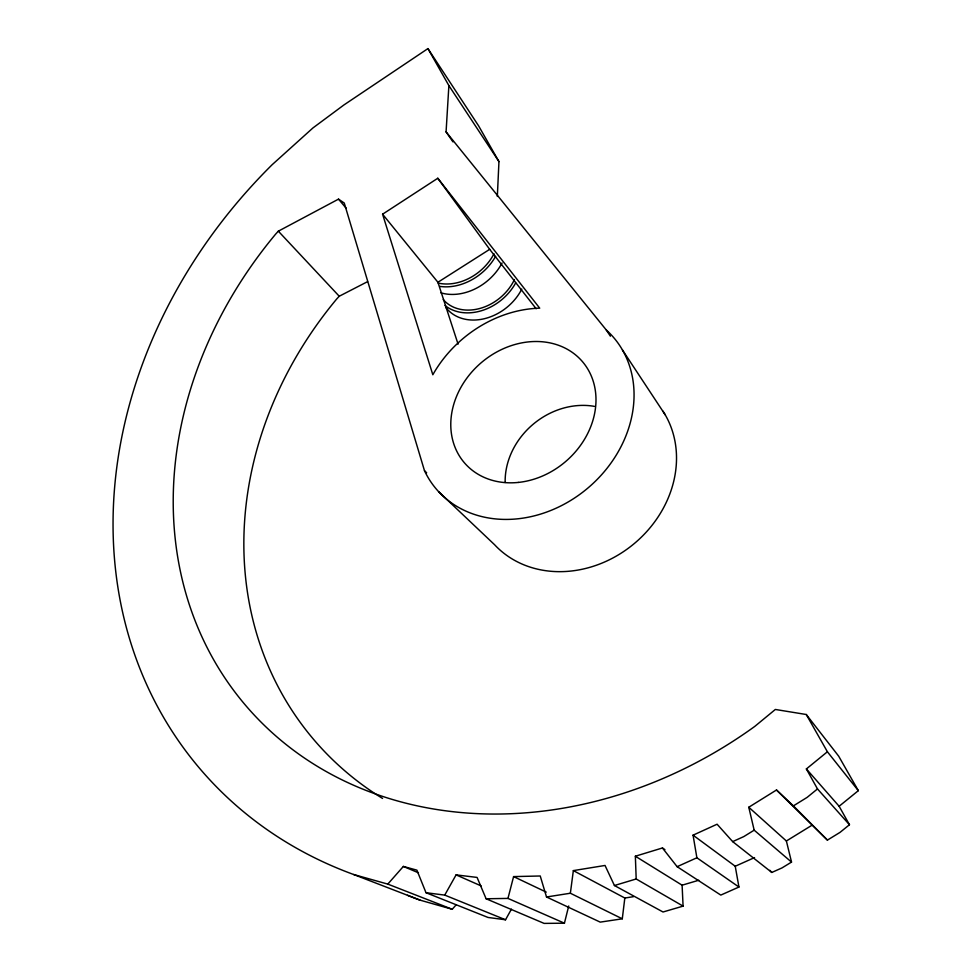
<?xml version="1.0" encoding="UTF-8"?>
<svg xmlns="http://www.w3.org/2000/svg" width="972" height="972" viewBox="0 0 972 972"><rect width="100%" height="100%" fill="white"/><g stroke="black" fill="none" stroke-linecap="round" stroke-linejoin="round"><path stroke-width="1.46" d="M497.336 196.441L498.952 161.595L478.613 125.874L427.935 48.6L343.906 104.964L312.96 127.927L272.124 164.73A492.087 416.162 -39.8 0 0 353.65 874.508L420.159 900.169L452.235 909.27L456.05 904.932M452.964 141.876L446.075 131.888L448.882 85.597L427.935 48.6M622.287 918.807L624.826 898.019L573.346 870.608L570.37 893.232L622.287 918.807L600.222 922.124L546.519 896.986L540.238 875.991L513.593 876.598L507.967 898.407L486.109 898.772L477.082 877.424L456.087 874.885L444.739 895.103L426.003 892.721L416.903 870.147L403.356 866.441L387.792 884.107L353.65 874.508M486.109 898.772L544.113 923.4L564.428 923.193L568.705 906.001M426.003 892.721L488.029 917.459L505.537 919.767L511.43 909.148M426.659 472.781L424.485 470.703L344.258 203.039L338.499 199.139L278.344 231.178L275.647 234.118A411.727 346.992 -40 0 0 258.613 719.644A411.727 346.992 -40 0 0 754.758 726.424L775.34 709.463L806.262 714.505L838.678 756.167L858.337 790.661L839.128 806.262L849.467 824.73L840.015 832.384L827.427 840.1L776.494 789.993L748.78 807.246L754.175 830.173L791.524 862.091L781.986 867.923L771.804 872.455L732.669 841.618L717.093 824.22L693.06 835.167L696.888 857.778L738.939 887.035L720.799 895.091L677.132 866.684L662.442 847.973L635.36 856.223L636.186 878.98L683.085 906.123L682.101 885.188L635.36 856.223M367.574 281.649L339.24 296.241L336.713 298.975A379.93 329.289 -39 0 0 382.555 798.437M849.467 824.73L817.488 788.936L806.371 768.949L827.391 751.769L806.262 714.505M817.488 788.936L807.137 797.38L793.383 805.885L776.494 789.993M382.579 214.205L437.789 178.253L539.703 308.16C495.902 309.424 454.131 336.871 432.832 374.755L382.579 214.205L437.922 282.269L458.079 344.173M437.922 282.269L489.681 249.342L536.167 308.744M754.175 830.173L743.774 836.6L732.669 841.618M791.524 862.091L786.384 840.987L811.79 825.362M677.132 866.684L696.888 857.778M693.06 835.167L735.233 866.246L754.551 857.596M573.346 870.608L605.034 865.457L614.426 885.516L636.186 878.98M682.101 885.188L698.747 880.255M683.085 906.123L663.026 911.991L614.426 885.516M546.519 896.986L570.37 893.232M624.826 898.019L633.513 896.67M387.792 884.107L452.235 909.27M444.739 895.103L505.537 919.767M403.356 866.441L418.458 872.795M507.967 898.407L564.428 923.193M456.087 874.885L481.104 885.893M513.593 876.598L546.264 892.126M662.442 847.973L664.921 849.625M748.78 807.246L786.384 840.987M438.591 491.65L494.566 544.709A107.758 92.802 -39.5 0 0 631.715 545.644A107.758 92.802 -39.5 0 0 662.965 411.156M793.383 805.885L827.427 840.1M278.344 231.178L339.24 296.241M769.873 870.304L771.804 872.455M806.371 768.949L839.128 806.262M338.499 199.139L346.287 208.348M446.075 131.888L606.273 329.982L610.392 336.19M827.391 751.769L858.337 790.661M437.789 178.253L489.681 249.342M448.882 85.597L498.952 161.595M622.432 349.956L665.225 414.837M735.233 866.246L738.939 887.035M505.161 482.452A71.819 61.819 -39.6 0 1 594.585 406.393M420.159 900.169A453.827 394.486 -38.7 0 1 407.499 895.285M606.273 329.982A116.64 97.552 -40.5 0 1 583.188 491.844A116.64 97.552 -40.5 0 1 424.485 470.703M514.419 279.608A44.821 35.369 -39.6 0 1 443.256 299.57M515.646 282.974A47.907 37.811 -39.6 0 1 444.982 305.5M521.794 289.097A47.519 37.641 -39.6 0 1 484.578 318.658A47.519 37.641 -39.6 0 1 445.99 307.662M494.007 253.728A46.134 35.903 -39.9 0 1 438.165 283.071M495.635 256.316A49.317 38.382 -39.9 0 1 439.976 286.412M502.062 262.999A48.904 38.224 -39.9 0 1 440.851 292.815M518.319 482.428A77.724 64.978 -40.6 0 0 588.655 370.563A77.724 64.978 -40.6 0 0 463.194 383.527A77.724 64.978 -40.6 0 0 518.319 482.428"/></g></svg>
